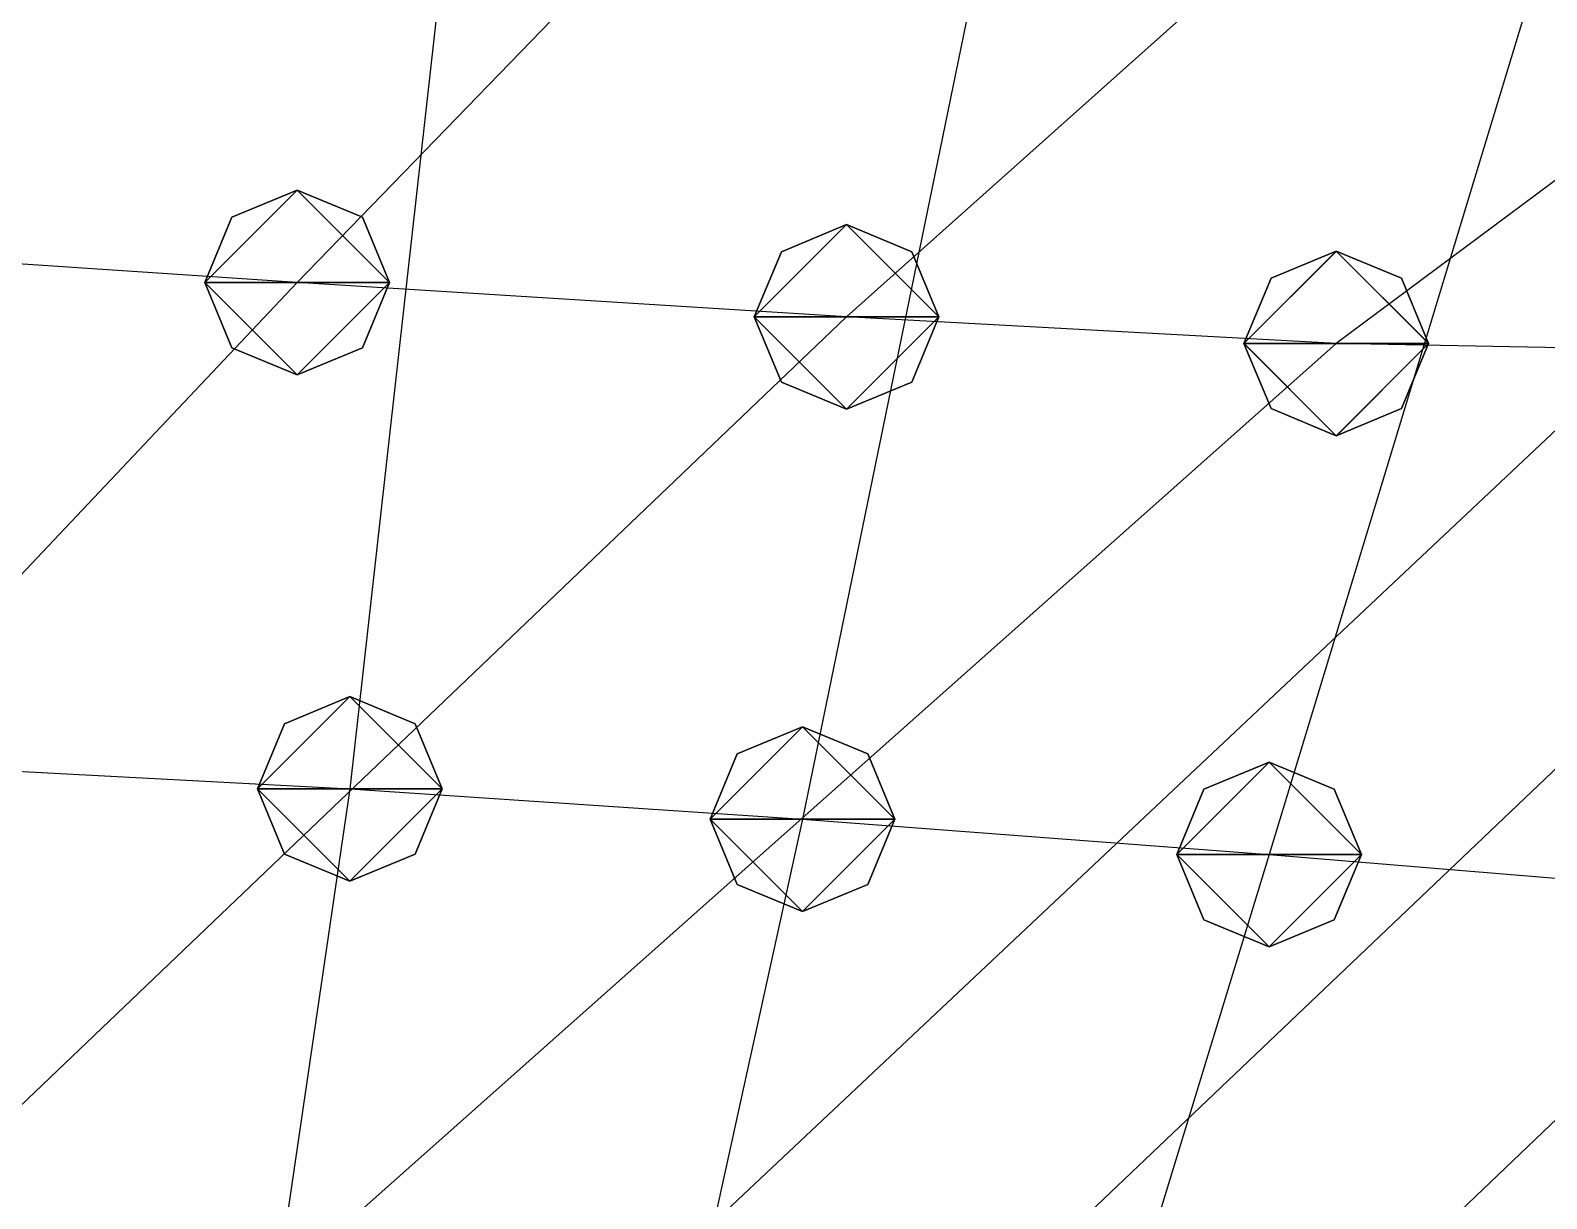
# Model space of a CAD drawing. Header units: metres. Extents: x -59 to 99, y -54 to 55.
# Drawn here: x 25.66 to 42.08, y 26.33 to 38.98 of the extents above; entities that cross this region are included whole.
import ezdxf

# ---------------------------------------------------------------- set-up
doc = ezdxf.new("R2010")
doc.units = ezdxf.units.M

msp = doc.modelspace()

# ---------------------------------------------------------------- linework, layer by layer
for p, q in [((38.83312, 46.86775, -126.936676), (28.547, 36.25183, -134.43436)), ((46.26179, 46.40122, -120.25856), (34.49828, 35.87906, -129.09798)), ((53.690464, 45.934692, -113.58045), (39.801544, 35.592957, -125.0044)), ((30.390837, 42.11494, -218.37163), (29.117361, 30.766953, -215.3948)), ((36.3378, 41.7408, -213.01529), (34.01928, 30.438913, -210.69817)), ((42.495987, 41.325985, -207.07518), (39.072777, 30.056353, -205.21844)), ((28.547, 37.25183, -134.43419), (27.839893, 36.95894, -134.43423)), ((28.547, 37.25183, -134.43419), (27.839893, 36.95894, -134.43423)), ((28.547, 37.25183, -134.43419), (27.839893, 36.95894, -134.43423)), ((28.547, 37.25183, -134.43419), (27.839893, 36.95894, -134.43423)), ((29.254108, 36.95894, -134.43423), (28.547, 37.25183, -134.43419)), ((29.254108, 36.95894, -134.43423), (28.547, 37.25183, -134.43419)), ((29.254108, 36.95894, -134.43423), (28.547, 37.25183, -134.43419)), ((29.254108, 36.95894, -134.43423), (28.547, 37.25183, -134.43419)), ((27.839893, 36.95894, -134.43423), (27.547, 36.25183, -134.43436)), ((27.839893, 36.95894, -134.43423), (27.547, 36.25183, -134.43436)), ((27.839893, 36.95894, -134.43423), (27.547, 36.25183, -134.43436)), ((27.839893, 36.95894, -134.43423), (27.547, 36.25183, -134.43436)), ((29.547, 36.25183, -134.43436), (29.254108, 36.95894, -134.43423)), ((29.547, 36.25183, -134.43436), (29.254108, 36.95894, -134.43423)), ((29.547, 36.25183, -134.43436), (29.254108, 36.95894, -134.43423)), ((29.547, 36.25183, -134.43436), (29.254108, 36.95894, -134.43423)), ((34.49828, 36.87906, -129.09781), (33.791172, 36.586166, -129.09785)), ((34.49828, 36.87906, -129.09781), (33.791172, 36.586166, -129.09785)), ((34.49828, 36.87906, -129.09781), (33.791172, 36.586166, -129.09785)), ((34.49828, 36.87906, -129.09781), (33.791172, 36.586166, -129.09785)), ((35.205387, 36.586166, -129.09785), (34.49828, 36.87906, -129.09781)), ((35.205387, 36.586166, -129.09785), (34.49828, 36.87906, -129.09781)), ((35.205387, 36.586166, -129.09785), (34.49828, 36.87906, -129.09781)), ((35.205387, 36.586166, -129.09785), (34.49828, 36.87906, -129.09781)), ((28.547, 36.25183, -134.43436), (22.383911, 36.664787, -140.34888)), ((33.791172, 36.586166, -129.09785), (33.49828, 35.87906, -129.09798)), ((33.791172, 36.586166, -129.09785), (33.49828, 35.87906, -129.09798)), ((33.791172, 36.586166, -129.09785), (33.49828, 35.87906, -129.09798)), ((33.791172, 36.586166, -129.09785), (33.49828, 35.87906, -129.09798)), ((35.49828, 35.87906, -129.09798), (35.205387, 36.586166, -129.09785)), ((35.49828, 35.87906, -129.09798), (35.205387, 36.586166, -129.09785)), ((35.49828, 35.87906, -129.09798), (35.205387, 36.586166, -129.09785)), ((35.49828, 35.87906, -129.09798), (35.205387, 36.586166, -129.09785)), ((39.801544, 36.592957, -125.004234), (39.094437, 36.300064, -125.00428)), ((39.801544, 36.592957, -125.004234), (39.094437, 36.300064, -125.00428)), ((39.801544, 36.592957, -125.004234), (39.094437, 36.300064, -125.00428)), ((39.801544, 36.592957, -125.004234), (39.094437, 36.300064, -125.00428)), ((40.50865, 36.300064, -125.00428), (39.801544, 36.592957, -125.004234)), ((40.50865, 36.300064, -125.00428), (39.801544, 36.592957, -125.004234)), ((40.50865, 36.300064, -125.00428), (39.801544, 36.592957, -125.004234)), ((40.50865, 36.300064, -125.00428), (39.801544, 36.592957, -125.004234)), ((39.094437, 36.300064, -125.00428), (38.801544, 35.592957, -125.0044)), ((39.094437, 36.300064, -125.00428), (38.801544, 35.592957, -125.0044)), ((39.094437, 36.300064, -125.00428), (38.801544, 35.592957, -125.0044)), ((39.094437, 36.300064, -125.00428), (38.801544, 35.592957, -125.0044)), ((40.801544, 35.592957, -125.0044), (40.50865, 36.300064, -125.00428)), ((40.801544, 35.592957, -125.0044), (40.50865, 36.300064, -125.00428)), ((40.801544, 35.592957, -125.0044), (40.50865, 36.300064, -125.00428)), ((40.801544, 35.592957, -125.0044), (40.50865, 36.300064, -125.00428)), ((28.547, 36.25183, -134.43436), (18.475288, 25.595345, -141.3581)), ((27.547, 36.25183, -134.43436), (27.839893, 35.544724, -134.43448)), ((27.547, 36.25183, -134.43436), (27.839893, 35.544724, -134.43448)), ((27.547, 36.25183, -134.43436), (27.839893, 35.544724, -134.43448)), ((27.547, 36.25183, -134.43436), (27.839893, 35.544724, -134.43448)), ((34.49828, 35.87906, -129.09798), (28.547, 36.25183, -134.43436)), ((29.254108, 35.544724, -134.43448), (29.547, 36.25183, -134.43436)), ((29.254108, 35.544724, -134.43448), (29.547, 36.25183, -134.43436)), ((29.254108, 35.544724, -134.43448), (29.547, 36.25183, -134.43436)), ((29.254108, 35.544724, -134.43448), (29.547, 36.25183, -134.43436)), ((34.49828, 35.87906, -129.09798), (23.385426, 25.269653, -136.699)), ((33.49828, 35.87906, -129.09798), (33.791172, 35.17195, -129.0981)), ((33.49828, 35.87906, -129.09798), (33.791172, 35.17195, -129.0981)), ((33.49828, 35.87906, -129.09798), (33.791172, 35.17195, -129.0981)), ((33.49828, 35.87906, -129.09798), (33.791172, 35.17195, -129.0981)), ((39.801544, 35.592957, -125.0044), (34.49828, 35.87906, -129.09798)), ((35.205387, 35.17195, -129.0981), (35.49828, 35.87906, -129.09798)), ((35.205387, 35.17195, -129.0981), (35.49828, 35.87906, -129.09798)), ((35.205387, 35.17195, -129.0981), (35.49828, 35.87906, -129.09798)), ((35.205387, 35.17195, -129.0981), (35.49828, 35.87906, -129.09798)), ((51.27202, 35.85338, -128.7312), (39.93824, 25.049267, -133.54689)), ((47.07715, 35.650394, -125.82874), (35.827793, 24.945442, -132.06738)), ((27.839893, 35.544724, -134.43448), (28.547, 35.25183, -134.43452)), ((27.839893, 35.544724, -134.43448), (28.547, 35.25183, -134.43452)), ((27.839893, 35.544724, -134.43448), (28.547, 35.25183, -134.43452)), ((27.839893, 35.544724, -134.43448), (28.547, 35.25183, -134.43452)), ((39.801544, 35.592957, -125.0044), (27.918041, 25.031487, -133.29512)), ((28.547, 35.25183, -134.43452), (29.254108, 35.544724, -134.43448)), ((28.547, 35.25183, -134.43452), (29.254108, 35.544724, -134.43448)), ((28.547, 35.25183, -134.43452), (29.254108, 35.544724, -134.43448)), ((28.547, 35.25183, -134.43452), (29.254108, 35.544724, -134.43448)), ((43.101913, 35.526, -124.04836), (31.840702, 24.925573, -131.78381)), ((38.801544, 35.592957, -125.0044), (39.094437, 34.88585, -125.004524)), ((38.801544, 35.592957, -125.0044), (39.094437, 34.88585, -125.004524)), ((38.801544, 35.592957, -125.0044), (39.094437, 34.88585, -125.004524)), ((38.801544, 35.592957, -125.0044), (39.094437, 34.88585, -125.004524)), ((43.101913, 35.526, -124.04836), (39.801544, 35.592957, -125.0044)), ((40.50865, 34.88585, -125.004524), (40.801544, 35.592957, -125.0044)), ((40.50865, 34.88585, -125.004524), (40.801544, 35.592957, -125.0044)), ((40.50865, 34.88585, -125.004524), (40.801544, 35.592957, -125.0044)), ((40.50865, 34.88585, -125.004524), (40.801544, 35.592957, -125.0044)), ((33.791172, 35.17195, -129.0981), (34.49828, 34.87906, -129.09814)), ((33.791172, 35.17195, -129.0981), (34.49828, 34.87906, -129.09814)), ((33.791172, 35.17195, -129.0981), (34.49828, 34.87906, -129.09814)), ((33.791172, 35.17195, -129.0981), (34.49828, 34.87906, -129.09814)), ((34.49828, 34.87906, -129.09814), (35.205387, 35.17195, -129.0981)), ((34.49828, 34.87906, -129.09814), (35.205387, 35.17195, -129.0981)), ((34.49828, 34.87906, -129.09814), (35.205387, 35.17195, -129.0981)), ((34.49828, 34.87906, -129.09814), (35.205387, 35.17195, -129.0981)), ((39.094437, 34.88585, -125.004524), (39.801544, 34.592957, -125.00457)), ((39.094437, 34.88585, -125.004524), (39.801544, 34.592957, -125.00457)), ((39.094437, 34.88585, -125.004524), (39.801544, 34.592957, -125.00457)), ((39.094437, 34.88585, -125.004524), (39.801544, 34.592957, -125.00457)), ((39.801544, 34.592957, -125.00457), (40.50865, 34.88585, -125.004524)), ((39.801544, 34.592957, -125.00457), (40.50865, 34.88585, -125.004524)), ((39.801544, 34.592957, -125.00457), (40.50865, 34.88585, -125.004524)), ((39.801544, 34.592957, -125.00457), (40.50865, 34.88585, -125.004524)), ((29.117361, 31.766953, -215.39464), (28.410254, 31.47406, -215.39468)), ((29.117361, 31.766953, -215.39464), (28.410254, 31.47406, -215.39468)), ((29.117361, 31.766953, -215.39464), (28.410254, 31.47406, -215.39468)), ((29.117361, 31.766953, -215.39464), (28.410254, 31.47406, -215.39468)), ((29.824469, 31.47406, -215.39468), (29.117361, 31.766953, -215.39464)), ((29.824469, 31.47406, -215.39468), (29.117361, 31.766953, -215.39464)), ((29.824469, 31.47406, -215.39468), (29.117361, 31.766953, -215.39464)), ((29.824469, 31.47406, -215.39468), (29.117361, 31.766953, -215.39464)), ((28.410254, 31.47406, -215.39468), (28.117361, 30.766953, -215.3948)), ((28.410254, 31.47406, -215.39468), (28.117361, 30.766953, -215.3948)), ((28.410254, 31.47406, -215.39468), (28.117361, 30.766953, -215.3948)), ((28.410254, 31.47406, -215.39468), (28.117361, 30.766953, -215.3948)), ((30.117361, 30.766953, -215.3948), (29.824469, 31.47406, -215.39468)), ((30.117361, 30.766953, -215.3948), (29.824469, 31.47406, -215.39468)), ((30.117361, 30.766953, -215.3948), (29.824469, 31.47406, -215.39468)), ((30.117361, 30.766953, -215.3948), (29.824469, 31.47406, -215.39468)), ((34.01928, 31.438913, -210.698), (33.312172, 31.14602, -210.69804)), ((34.01928, 31.438913, -210.698), (33.312172, 31.14602, -210.69804)), ((34.01928, 31.438913, -210.698), (33.312172, 31.14602, -210.69804)), ((34.01928, 31.438913, -210.698), (33.312172, 31.14602, -210.69804)), ((34.726387, 31.14602, -210.69804), (34.01928, 31.438913, -210.698)), ((34.726387, 31.14602, -210.69804), (34.01928, 31.438913, -210.698)), ((34.726387, 31.14602, -210.69804), (34.01928, 31.438913, -210.698)), ((34.726387, 31.14602, -210.69804), (34.01928, 31.438913, -210.698)), ((33.312172, 31.14602, -210.69804), (33.01928, 30.438913, -210.69817)), ((33.312172, 31.14602, -210.69804), (33.01928, 30.438913, -210.69817)), ((33.312172, 31.14602, -210.69804), (33.01928, 30.438913, -210.69817)), ((33.312172, 31.14602, -210.69804), (33.01928, 30.438913, -210.69817)), ((35.01928, 30.438913, -210.69817), (34.726387, 31.14602, -210.69804)), ((35.01928, 30.438913, -210.69817), (34.726387, 31.14602, -210.69804)), ((35.01928, 30.438913, -210.69817), (34.726387, 31.14602, -210.69804)), ((35.01928, 30.438913, -210.69817), (34.726387, 31.14602, -210.69804)), ((39.072777, 31.056353, -205.21828), (38.36567, 30.76346, -205.21832)), ((39.072777, 31.056353, -205.21828), (38.36567, 30.76346, -205.21832)), ((39.072777, 31.056353, -205.21828), (38.36567, 30.76346, -205.21832)), ((39.072777, 31.056353, -205.21828), (38.36567, 30.76346, -205.21832)), ((39.779884, 30.76346, -205.21832), (39.072777, 31.056353, -205.21828)), ((39.779884, 30.76346, -205.21832), (39.072777, 31.056353, -205.21828)), ((39.779884, 30.76346, -205.21832), (39.072777, 31.056353, -205.21828)), ((39.779884, 30.76346, -205.21832), (39.072777, 31.056353, -205.21828)), ((24.592016, 31.00716, -218.83073), (29.117361, 30.766953, -215.3948)), ((29.117361, 30.766953, -215.3948), (27.46747, 19.507492, -213.67805)), ((28.117361, 30.766953, -215.3948), (28.410254, 30.059845, -215.39493)), ((28.117361, 30.766953, -215.3948), (28.410254, 30.059845, -215.39493)), ((28.117361, 30.766953, -215.3948), (28.410254, 30.059845, -215.39493)), ((28.117361, 30.766953, -215.3948), (28.410254, 30.059845, -215.39493)), ((29.117361, 30.766953, -215.3948), (34.01928, 30.438913, -210.69817)), ((29.824469, 30.059845, -215.39493), (30.117361, 30.766953, -215.3948)), ((29.824469, 30.059845, -215.39493), (30.117361, 30.766953, -215.3948)), ((29.824469, 30.059845, -215.39493), (30.117361, 30.766953, -215.3948)), ((29.824469, 30.059845, -215.39493), (30.117361, 30.766953, -215.3948)), ((38.36567, 30.76346, -205.21832), (38.072777, 30.056353, -205.21844)), ((38.36567, 30.76346, -205.21832), (38.072777, 30.056353, -205.21844)), ((38.36567, 30.76346, -205.21832), (38.072777, 30.056353, -205.21844)), ((38.36567, 30.76346, -205.21832), (38.072777, 30.056353, -205.21844)), ((40.072777, 30.056353, -205.21844), (39.779884, 30.76346, -205.21832)), ((40.072777, 30.056353, -205.21844), (39.779884, 30.76346, -205.21832)), ((40.072777, 30.056353, -205.21844), (39.779884, 30.76346, -205.21832)), ((40.072777, 30.056353, -205.21844), (39.779884, 30.76346, -205.21832)), ((34.01928, 30.438913, -210.69817), (31.549576, 19.192104, -209.16345)), ((33.01928, 30.438913, -210.69817), (33.312172, 29.731806, -210.69829)), ((33.01928, 30.438913, -210.69817), (33.312172, 29.731806, -210.69829)), ((33.01928, 30.438913, -210.69817), (33.312172, 29.731806, -210.69829)), ((33.01928, 30.438913, -210.69817), (33.312172, 29.731806, -210.69829)), ((34.01928, 30.438913, -210.69817), (39.072777, 30.056353, -205.21844)), ((34.726387, 29.731806, -210.69829), (35.01928, 30.438913, -210.69817)), ((34.726387, 29.731806, -210.69829), (35.01928, 30.438913, -210.69817)), ((34.726387, 29.731806, -210.69829), (35.01928, 30.438913, -210.69817)), ((34.726387, 29.731806, -210.69829), (35.01928, 30.438913, -210.69817)), ((28.410254, 30.059845, -215.39493), (29.117361, 29.766953, -215.39497)), ((28.410254, 30.059845, -215.39493), (29.117361, 29.766953, -215.39497)), ((28.410254, 30.059845, -215.39493), (29.117361, 29.766953, -215.39497)), ((28.410254, 30.059845, -215.39493), (29.117361, 29.766953, -215.39497)), ((29.117361, 29.766953, -215.39497), (29.824469, 30.059845, -215.39493)), ((29.117361, 29.766953, -215.39497), (29.824469, 30.059845, -215.39493)), ((29.117361, 29.766953, -215.39497), (29.824469, 30.059845, -215.39493)), ((29.117361, 29.766953, -215.39497), (29.824469, 30.059845, -215.39493)), ((39.072777, 30.056353, -205.21844), (35.642563, 18.820251, -203.8381)), ((38.072777, 30.056353, -205.21844), (38.36567, 29.349245, -205.21857)), ((38.072777, 30.056353, -205.21844), (38.36567, 29.349245, -205.21857)), ((38.072777, 30.056353, -205.21844), (38.36567, 29.349245, -205.21857)), ((38.072777, 30.056353, -205.21844), (38.36567, 29.349245, -205.21857)), ((39.072777, 30.056353, -205.21844), (44.133934, 29.640738, -199.26167)), ((39.779884, 29.349245, -205.21857), (40.072777, 30.056353, -205.21844)), ((39.779884, 29.349245, -205.21857), (40.072777, 30.056353, -205.21844)), ((39.779884, 29.349245, -205.21857), (40.072777, 30.056353, -205.21844)), ((39.779884, 29.349245, -205.21857), (40.072777, 30.056353, -205.21844)), ((33.312172, 29.731806, -210.69829), (34.01928, 29.438913, -210.69833)), ((33.312172, 29.731806, -210.69829), (34.01928, 29.438913, -210.69833)), ((33.312172, 29.731806, -210.69829), (34.01928, 29.438913, -210.69833)), ((33.312172, 29.731806, -210.69829), (34.01928, 29.438913, -210.69833)), ((34.01928, 29.438913, -210.69833), (34.726387, 29.731806, -210.69829)), ((34.01928, 29.438913, -210.69833), (34.726387, 29.731806, -210.69829)), ((34.01928, 29.438913, -210.69833), (34.726387, 29.731806, -210.69829)), ((34.01928, 29.438913, -210.69833), (34.726387, 29.731806, -210.69829)), ((38.36567, 29.349245, -205.21857), (39.072777, 29.056353, -205.21861)), ((38.36567, 29.349245, -205.21857), (39.072777, 29.056353, -205.21861)), ((38.36567, 29.349245, -205.21857), (39.072777, 29.056353, -205.21861)), ((38.36567, 29.349245, -205.21857), (39.072777, 29.056353, -205.21861)), ((39.072777, 29.056353, -205.21861), (39.779884, 29.349245, -205.21857)), ((39.072777, 29.056353, -205.21861), (39.779884, 29.349245, -205.21857)), ((39.072777, 29.056353, -205.21861), (39.779884, 29.349245, -205.21857)), ((39.072777, 29.056353, -205.21861), (39.779884, 29.349245, -205.21857))]:
    msp.add_line(p, q)
for points in [[(27.547, 36.25183, -134.43436), (27.839893, 36.95894, -134.43423), (28.547, 37.25183, -134.43419), (28.5471, 37.25193, -134.43408)], [(27.547, 36.25183, -134.43436), (27.839893, 36.95894, -134.43423), (28.547, 37.25183, -134.43419), (28.5471, 37.25193, -134.43408)], [(27.547, 36.25183, -134.43436), (27.839893, 36.95894, -134.43423), (28.547, 37.25183, -134.43419), (28.5471, 37.25193, -134.43408)], [(27.547, 36.25183, -134.43436), (27.839893, 36.95894, -134.43423), (28.547, 37.25183, -134.43419), (28.5471, 37.25193, -134.43408)], [(27.547, 36.25183, -134.43436), (28.547, 37.25183, -134.43419), (29.547, 36.25183, -134.43436), (29.5471, 36.25193, -134.43425)], [(27.547, 36.25183, -134.43436), (28.547, 37.25183, -134.43419), (29.547, 36.25183, -134.43436), (29.5471, 36.25193, -134.43425)], [(27.547, 36.25183, -134.43436), (28.547, 37.25183, -134.43419), (29.547, 36.25183, -134.43436), (29.5471, 36.25193, -134.43425)], [(27.547, 36.25183, -134.43436), (28.547, 37.25183, -134.43419), (29.547, 36.25183, -134.43436), (29.5471, 36.25193, -134.43425)], [(28.547, 37.25183, -134.43419), (29.254108, 36.95894, -134.43423), (29.547, 36.25183, -134.43436), (29.5471, 36.25193, -134.43425)], [(28.547, 37.25183, -134.43419), (29.254108, 36.95894, -134.43423), (29.547, 36.25183, -134.43436), (29.5471, 36.25193, -134.43425)], [(28.547, 37.25183, -134.43419), (29.254108, 36.95894, -134.43423), (29.547, 36.25183, -134.43436), (29.5471, 36.25193, -134.43425)], [(28.547, 37.25183, -134.43419), (29.254108, 36.95894, -134.43423), (29.547, 36.25183, -134.43436), (29.5471, 36.25193, -134.43425)], [(33.49828, 35.87906, -129.09798), (33.791172, 36.586166, -129.09785), (34.49828, 36.87906, -129.09781), (34.49838, 36.879158, -129.0977)], [(33.49828, 35.87906, -129.09798), (33.791172, 36.586166, -129.09785), (34.49828, 36.87906, -129.09781), (34.49838, 36.879158, -129.0977)], [(33.49828, 35.87906, -129.09798), (33.791172, 36.586166, -129.09785), (34.49828, 36.87906, -129.09781), (34.49838, 36.879158, -129.0977)], [(33.49828, 35.87906, -129.09798), (33.791172, 36.586166, -129.09785), (34.49828, 36.87906, -129.09781), (34.49838, 36.879158, -129.0977)], [(33.49828, 35.87906, -129.09798), (34.49828, 36.87906, -129.09781), (35.49828, 35.87906, -129.09798), (35.49838, 35.879158, -129.09787)], [(33.49828, 35.87906, -129.09798), (34.49828, 36.87906, -129.09781), (35.49828, 35.87906, -129.09798), (35.49838, 35.879158, -129.09787)], [(33.49828, 35.87906, -129.09798), (34.49828, 36.87906, -129.09781), (35.49828, 35.87906, -129.09798), (35.49838, 35.879158, -129.09787)], [(33.49828, 35.87906, -129.09798), (34.49828, 36.87906, -129.09781), (35.49828, 35.87906, -129.09798), (35.49838, 35.879158, -129.09787)], [(34.49828, 36.87906, -129.09781), (35.205387, 36.586166, -129.09785), (35.49828, 35.87906, -129.09798), (35.49838, 35.879158, -129.09787)], [(34.49828, 36.87906, -129.09781), (35.205387, 36.586166, -129.09785), (35.49828, 35.87906, -129.09798), (35.49838, 35.879158, -129.09787)], [(34.49828, 36.87906, -129.09781), (35.205387, 36.586166, -129.09785), (35.49828, 35.87906, -129.09798), (35.49838, 35.879158, -129.09787)], [(34.49828, 36.87906, -129.09781), (35.205387, 36.586166, -129.09785), (35.49828, 35.87906, -129.09798), (35.49838, 35.879158, -129.09787)], [(38.801544, 35.592957, -125.0044), (39.094437, 36.300064, -125.00428), (39.801544, 36.592957, -125.004234), (39.801643, 36.593056, -125.004135)], [(38.801544, 35.592957, -125.0044), (39.094437, 36.300064, -125.00428), (39.801544, 36.592957, -125.004234), (39.801643, 36.593056, -125.004135)], [(38.801544, 35.592957, -125.0044), (39.094437, 36.300064, -125.00428), (39.801544, 36.592957, -125.004234), (39.801643, 36.593056, -125.004135)], [(38.801544, 35.592957, -125.0044), (39.094437, 36.300064, -125.00428), (39.801544, 36.592957, -125.004234), (39.801643, 36.593056, -125.004135)], [(38.801544, 35.592957, -125.0044), (39.801544, 36.592957, -125.004234), (40.801544, 35.592957, -125.0044), (40.801643, 35.593056, -125.0043)], [(38.801544, 35.592957, -125.0044), (39.801544, 36.592957, -125.004234), (40.801544, 35.592957, -125.0044), (40.801643, 35.593056, -125.0043)], [(38.801544, 35.592957, -125.0044), (39.801544, 36.592957, -125.004234), (40.801544, 35.592957, -125.0044), (40.801643, 35.593056, -125.0043)], [(38.801544, 35.592957, -125.0044), (39.801544, 36.592957, -125.004234), (40.801544, 35.592957, -125.0044), (40.801643, 35.593056, -125.0043)], [(39.801544, 36.592957, -125.004234), (40.50865, 36.300064, -125.00428), (40.801544, 35.592957, -125.0044), (40.801643, 35.593056, -125.0043)], [(39.801544, 36.592957, -125.004234), (40.50865, 36.300064, -125.00428), (40.801544, 35.592957, -125.0044), (40.801643, 35.593056, -125.0043)], [(39.801544, 36.592957, -125.004234), (40.50865, 36.300064, -125.00428), (40.801544, 35.592957, -125.0044), (40.801643, 35.593056, -125.0043)], [(39.801544, 36.592957, -125.004234), (40.50865, 36.300064, -125.00428), (40.801544, 35.592957, -125.0044), (40.801643, 35.593056, -125.0043)], [(28.547, 35.25183, -134.43452), (27.839893, 35.544724, -134.43448), (27.547, 36.25183, -134.43436), (27.5471, 36.25193, -134.43425)], [(29.547, 36.25183, -134.43436), (28.547, 35.25183, -134.43452), (27.547, 36.25183, -134.43436), (27.5471, 36.25193, -134.43425)], [(28.547, 35.25183, -134.43452), (27.839893, 35.544724, -134.43448), (27.547, 36.25183, -134.43436), (27.5471, 36.25193, -134.43425)], [(29.547, 36.25183, -134.43436), (28.547, 35.25183, -134.43452), (27.547, 36.25183, -134.43436), (27.5471, 36.25193, -134.43425)], [(28.547, 35.25183, -134.43452), (27.839893, 35.544724, -134.43448), (27.547, 36.25183, -134.43436), (27.5471, 36.25193, -134.43425)], [(29.547, 36.25183, -134.43436), (28.547, 35.25183, -134.43452), (27.547, 36.25183, -134.43436), (27.5471, 36.25193, -134.43425)], [(28.547, 35.25183, -134.43452), (27.839893, 35.544724, -134.43448), (27.547, 36.25183, -134.43436), (27.5471, 36.25193, -134.43425)], [(29.547, 36.25183, -134.43436), (28.547, 35.25183, -134.43452), (27.547, 36.25183, -134.43436), (27.5471, 36.25193, -134.43425)], [(29.547, 36.25183, -134.43436), (29.254108, 35.544724, -134.43448), (28.547, 35.25183, -134.43452), (28.5471, 35.25193, -134.43442)], [(29.547, 36.25183, -134.43436), (29.254108, 35.544724, -134.43448), (28.547, 35.25183, -134.43452), (28.5471, 35.25193, -134.43442)], [(29.547, 36.25183, -134.43436), (29.254108, 35.544724, -134.43448), (28.547, 35.25183, -134.43452), (28.5471, 35.25193, -134.43442)], [(29.547, 36.25183, -134.43436), (29.254108, 35.544724, -134.43448), (28.547, 35.25183, -134.43452), (28.5471, 35.25193, -134.43442)], [(34.49828, 34.87906, -129.09814), (33.791172, 35.17195, -129.0981), (33.49828, 35.87906, -129.09798), (33.49838, 35.879158, -129.09787)], [(35.49828, 35.87906, -129.09798), (34.49828, 34.87906, -129.09814), (33.49828, 35.87906, -129.09798), (33.49838, 35.879158, -129.09787)], [(34.49828, 34.87906, -129.09814), (33.791172, 35.17195, -129.0981), (33.49828, 35.87906, -129.09798), (33.49838, 35.879158, -129.09787)], [(35.49828, 35.87906, -129.09798), (34.49828, 34.87906, -129.09814), (33.49828, 35.87906, -129.09798), (33.49838, 35.879158, -129.09787)], [(34.49828, 34.87906, -129.09814), (33.791172, 35.17195, -129.0981), (33.49828, 35.87906, -129.09798), (33.49838, 35.879158, -129.09787)], [(35.49828, 35.87906, -129.09798), (34.49828, 34.87906, -129.09814), (33.49828, 35.87906, -129.09798), (33.49838, 35.879158, -129.09787)], [(34.49828, 34.87906, -129.09814), (33.791172, 35.17195, -129.0981), (33.49828, 35.87906, -129.09798), (33.49838, 35.879158, -129.09787)], [(35.49828, 35.87906, -129.09798), (34.49828, 34.87906, -129.09814), (33.49828, 35.87906, -129.09798), (33.49838, 35.879158, -129.09787)], [(35.49828, 35.87906, -129.09798), (35.205387, 35.17195, -129.0981), (34.49828, 34.87906, -129.09814), (34.49838, 34.879158, -129.09804)], [(35.49828, 35.87906, -129.09798), (35.205387, 35.17195, -129.0981), (34.49828, 34.87906, -129.09814), (34.49838, 34.879158, -129.09804)], [(35.49828, 35.87906, -129.09798), (35.205387, 35.17195, -129.0981), (34.49828, 34.87906, -129.09814), (34.49838, 34.879158, -129.09804)], [(35.49828, 35.87906, -129.09798), (35.205387, 35.17195, -129.0981), (34.49828, 34.87906, -129.09814), (34.49838, 34.879158, -129.09804)], [(39.801544, 34.592957, -125.00457), (39.094437, 34.88585, -125.004524), (38.801544, 35.592957, -125.0044), (38.801643, 35.593056, -125.0043)], [(40.801544, 35.592957, -125.0044), (39.801544, 34.592957, -125.00457), (38.801544, 35.592957, -125.0044), (38.801643, 35.593056, -125.0043)], [(39.801544, 34.592957, -125.00457), (39.094437, 34.88585, -125.004524), (38.801544, 35.592957, -125.0044), (38.801643, 35.593056, -125.0043)], [(40.801544, 35.592957, -125.0044), (39.801544, 34.592957, -125.00457), (38.801544, 35.592957, -125.0044), (38.801643, 35.593056, -125.0043)], [(39.801544, 34.592957, -125.00457), (39.094437, 34.88585, -125.004524), (38.801544, 35.592957, -125.0044), (38.801643, 35.593056, -125.0043)], [(40.801544, 35.592957, -125.0044), (39.801544, 34.592957, -125.00457), (38.801544, 35.592957, -125.0044), (38.801643, 35.593056, -125.0043)], [(39.801544, 34.592957, -125.00457), (39.094437, 34.88585, -125.004524), (38.801544, 35.592957, -125.0044), (38.801643, 35.593056, -125.0043)], [(40.801544, 35.592957, -125.0044), (39.801544, 34.592957, -125.00457), (38.801544, 35.592957, -125.0044), (38.801643, 35.593056, -125.0043)], [(40.801544, 35.592957, -125.0044), (40.50865, 34.88585, -125.004524), (39.801544, 34.592957, -125.00457), (39.801643, 34.593056, -125.00447)], [(40.801544, 35.592957, -125.0044), (40.50865, 34.88585, -125.004524), (39.801544, 34.592957, -125.00457), (39.801643, 34.593056, -125.00447)], [(40.801544, 35.592957, -125.0044), (40.50865, 34.88585, -125.004524), (39.801544, 34.592957, -125.00457), (39.801643, 34.593056, -125.00447)], [(40.801544, 35.592957, -125.0044), (40.50865, 34.88585, -125.004524), (39.801544, 34.592957, -125.00457), (39.801643, 34.593056, -125.00447)], [(28.117361, 30.766953, -215.3948), (28.410254, 31.47406, -215.39468), (29.117361, 31.766953, -215.39464), (29.11746, 31.767052, -215.39453)], [(28.117361, 30.766953, -215.3948), (28.410254, 31.47406, -215.39468), (29.117361, 31.766953, -215.39464), (29.11746, 31.767052, -215.39453)], [(28.117361, 30.766953, -215.3948), (28.410254, 31.47406, -215.39468), (29.117361, 31.766953, -215.39464), (29.11746, 31.767052, -215.39453)], [(28.117361, 30.766953, -215.3948), (28.410254, 31.47406, -215.39468), (29.117361, 31.766953, -215.39464), (29.11746, 31.767052, -215.39453)], [(28.117361, 30.766953, -215.3948), (29.117361, 31.766953, -215.39464), (30.117361, 30.766953, -215.3948), (30.11746, 30.767052, -215.3947)], [(28.117361, 30.766953, -215.3948), (29.117361, 31.766953, -215.39464), (30.117361, 30.766953, -215.3948), (30.11746, 30.767052, -215.3947)], [(28.117361, 30.766953, -215.3948), (29.117361, 31.766953, -215.39464), (30.117361, 30.766953, -215.3948), (30.11746, 30.767052, -215.3947)], [(28.117361, 30.766953, -215.3948), (29.117361, 31.766953, -215.39464), (30.117361, 30.766953, -215.3948), (30.11746, 30.767052, -215.3947)], [(29.117361, 31.766953, -215.39464), (29.824469, 31.47406, -215.39468), (30.117361, 30.766953, -215.3948), (30.11746, 30.767052, -215.3947)], [(29.117361, 31.766953, -215.39464), (29.824469, 31.47406, -215.39468), (30.117361, 30.766953, -215.3948), (30.11746, 30.767052, -215.3947)], [(29.117361, 31.766953, -215.39464), (29.824469, 31.47406, -215.39468), (30.117361, 30.766953, -215.3948), (30.11746, 30.767052, -215.3947)], [(29.117361, 31.766953, -215.39464), (29.824469, 31.47406, -215.39468), (30.117361, 30.766953, -215.3948), (30.11746, 30.767052, -215.3947)], [(33.01928, 30.438913, -210.69817), (33.312172, 31.14602, -210.69804), (34.01928, 31.438913, -210.698), (34.01938, 31.439013, -210.69789)], [(33.01928, 30.438913, -210.69817), (33.312172, 31.14602, -210.69804), (34.01928, 31.438913, -210.698), (34.01938, 31.439013, -210.69789)], [(33.01928, 30.438913, -210.69817), (33.312172, 31.14602, -210.69804), (34.01928, 31.438913, -210.698), (34.01938, 31.439013, -210.69789)], [(33.01928, 30.438913, -210.69817), (33.312172, 31.14602, -210.69804), (34.01928, 31.438913, -210.698), (34.01938, 31.439013, -210.69789)], [(33.01928, 30.438913, -210.69817), (34.01928, 31.438913, -210.698), (35.01928, 30.438913, -210.69817), (35.01938, 30.439013, -210.69806)], [(33.01928, 30.438913, -210.69817), (34.01928, 31.438913, -210.698), (35.01928, 30.438913, -210.69817), (35.01938, 30.439013, -210.69806)], [(33.01928, 30.438913, -210.69817), (34.01928, 31.438913, -210.698), (35.01928, 30.438913, -210.69817), (35.01938, 30.439013, -210.69806)], [(33.01928, 30.438913, -210.69817), (34.01928, 31.438913, -210.698), (35.01928, 30.438913, -210.69817), (35.01938, 30.439013, -210.69806)], [(34.01928, 31.438913, -210.698), (34.726387, 31.14602, -210.69804), (35.01928, 30.438913, -210.69817), (35.01938, 30.439013, -210.69806)], [(34.01928, 31.438913, -210.698), (34.726387, 31.14602, -210.69804), (35.01928, 30.438913, -210.69817), (35.01938, 30.439013, -210.69806)], [(34.01928, 31.438913, -210.698), (34.726387, 31.14602, -210.69804), (35.01928, 30.438913, -210.69817), (35.01938, 30.439013, -210.69806)], [(34.01928, 31.438913, -210.698), (34.726387, 31.14602, -210.69804), (35.01928, 30.438913, -210.69817), (35.01938, 30.439013, -210.69806)], [(38.072777, 30.056353, -205.21844), (38.36567, 30.76346, -205.21832), (39.072777, 31.056353, -205.21828), (39.072876, 31.056452, -205.21817)], [(38.072777, 30.056353, -205.21844), (38.36567, 30.76346, -205.21832), (39.072777, 31.056353, -205.21828), (39.072876, 31.056452, -205.21817)], [(38.072777, 30.056353, -205.21844), (38.36567, 30.76346, -205.21832), (39.072777, 31.056353, -205.21828), (39.072876, 31.056452, -205.21817)], [(38.072777, 30.056353, -205.21844), (38.36567, 30.76346, -205.21832), (39.072777, 31.056353, -205.21828), (39.072876, 31.056452, -205.21817)], [(38.072777, 30.056353, -205.21844), (39.072777, 31.056353, -205.21828), (40.072777, 30.056353, -205.21844), (40.072876, 30.056452, -205.21834)], [(38.072777, 30.056353, -205.21844), (39.072777, 31.056353, -205.21828), (40.072777, 30.056353, -205.21844), (40.072876, 30.056452, -205.21834)], [(38.072777, 30.056353, -205.21844), (39.072777, 31.056353, -205.21828), (40.072777, 30.056353, -205.21844), (40.072876, 30.056452, -205.21834)], [(38.072777, 30.056353, -205.21844), (39.072777, 31.056353, -205.21828), (40.072777, 30.056353, -205.21844), (40.072876, 30.056452, -205.21834)], [(39.072777, 31.056353, -205.21828), (39.779884, 30.76346, -205.21832), (40.072777, 30.056353, -205.21844), (40.072876, 30.056452, -205.21834)], [(39.072777, 31.056353, -205.21828), (39.779884, 30.76346, -205.21832), (40.072777, 30.056353, -205.21844), (40.072876, 30.056452, -205.21834)], [(39.072777, 31.056353, -205.21828), (39.779884, 30.76346, -205.21832), (40.072777, 30.056353, -205.21844), (40.072876, 30.056452, -205.21834)], [(39.072777, 31.056353, -205.21828), (39.779884, 30.76346, -205.21832), (40.072777, 30.056353, -205.21844), (40.072876, 30.056452, -205.21834)], [(29.117361, 29.766953, -215.39497), (28.410254, 30.059845, -215.39493), (28.117361, 30.766953, -215.3948), (28.11746, 30.767052, -215.3947)], [(30.117361, 30.766953, -215.3948), (29.117361, 29.766953, -215.39497), (28.117361, 30.766953, -215.3948), (28.11746, 30.767052, -215.3947)], [(29.117361, 29.766953, -215.39497), (28.410254, 30.059845, -215.39493), (28.117361, 30.766953, -215.3948), (28.11746, 30.767052, -215.3947)], [(30.117361, 30.766953, -215.3948), (29.117361, 29.766953, -215.39497), (28.117361, 30.766953, -215.3948), (28.11746, 30.767052, -215.3947)], [(29.117361, 29.766953, -215.39497), (28.410254, 30.059845, -215.39493), (28.117361, 30.766953, -215.3948), (28.11746, 30.767052, -215.3947)], [(30.117361, 30.766953, -215.3948), (29.117361, 29.766953, -215.39497), (28.117361, 30.766953, -215.3948), (28.11746, 30.767052, -215.3947)], [(29.117361, 29.766953, -215.39497), (28.410254, 30.059845, -215.39493), (28.117361, 30.766953, -215.3948), (28.11746, 30.767052, -215.3947)], [(30.117361, 30.766953, -215.3948), (29.117361, 29.766953, -215.39497), (28.117361, 30.766953, -215.3948), (28.11746, 30.767052, -215.3947)], [(30.117361, 30.766953, -215.3948), (29.824469, 30.059845, -215.39493), (29.117361, 29.766953, -215.39497), (29.11746, 29.767052, -215.39487)], [(30.117361, 30.766953, -215.3948), (29.824469, 30.059845, -215.39493), (29.117361, 29.766953, -215.39497), (29.11746, 29.767052, -215.39487)], [(30.117361, 30.766953, -215.3948), (29.824469, 30.059845, -215.39493), (29.117361, 29.766953, -215.39497), (29.11746, 29.767052, -215.39487)], [(30.117361, 30.766953, -215.3948), (29.824469, 30.059845, -215.39493), (29.117361, 29.766953, -215.39497), (29.11746, 29.767052, -215.39487)], [(34.01928, 29.438913, -210.69833), (33.312172, 29.731806, -210.69829), (33.01928, 30.438913, -210.69817), (33.01938, 30.439013, -210.69806)], [(35.01928, 30.438913, -210.69817), (34.01928, 29.438913, -210.69833), (33.01928, 30.438913, -210.69817), (33.01938, 30.439013, -210.69806)], [(34.01928, 29.438913, -210.69833), (33.312172, 29.731806, -210.69829), (33.01928, 30.438913, -210.69817), (33.01938, 30.439013, -210.69806)], [(35.01928, 30.438913, -210.69817), (34.01928, 29.438913, -210.69833), (33.01928, 30.438913, -210.69817), (33.01938, 30.439013, -210.69806)], [(34.01928, 29.438913, -210.69833), (33.312172, 29.731806, -210.69829), (33.01928, 30.438913, -210.69817), (33.01938, 30.439013, -210.69806)], [(35.01928, 30.438913, -210.69817), (34.01928, 29.438913, -210.69833), (33.01928, 30.438913, -210.69817), (33.01938, 30.439013, -210.69806)], [(34.01928, 29.438913, -210.69833), (33.312172, 29.731806, -210.69829), (33.01928, 30.438913, -210.69817), (33.01938, 30.439013, -210.69806)], [(35.01928, 30.438913, -210.69817), (34.01928, 29.438913, -210.69833), (33.01928, 30.438913, -210.69817), (33.01938, 30.439013, -210.69806)], [(35.01928, 30.438913, -210.69817), (34.726387, 29.731806, -210.69829), (34.01928, 29.438913, -210.69833), (34.01938, 29.439013, -210.69823)], [(35.01928, 30.438913, -210.69817), (34.726387, 29.731806, -210.69829), (34.01928, 29.438913, -210.69833), (34.01938, 29.439013, -210.69823)], [(35.01928, 30.438913, -210.69817), (34.726387, 29.731806, -210.69829), (34.01928, 29.438913, -210.69833), (34.01938, 29.439013, -210.69823)], [(35.01928, 30.438913, -210.69817), (34.726387, 29.731806, -210.69829), (34.01928, 29.438913, -210.69833), (34.01938, 29.439013, -210.69823)], [(39.072777, 29.056353, -205.21861), (38.36567, 29.349245, -205.21857), (38.072777, 30.056353, -205.21844), (38.072876, 30.056452, -205.21834)], [(40.072777, 30.056353, -205.21844), (39.072777, 29.056353, -205.21861), (38.072777, 30.056353, -205.21844), (38.072876, 30.056452, -205.21834)], [(39.072777, 29.056353, -205.21861), (38.36567, 29.349245, -205.21857), (38.072777, 30.056353, -205.21844), (38.072876, 30.056452, -205.21834)], [(40.072777, 30.056353, -205.21844), (39.072777, 29.056353, -205.21861), (38.072777, 30.056353, -205.21844), (38.072876, 30.056452, -205.21834)], [(39.072777, 29.056353, -205.21861), (38.36567, 29.349245, -205.21857), (38.072777, 30.056353, -205.21844), (38.072876, 30.056452, -205.21834)], [(40.072777, 30.056353, -205.21844), (39.072777, 29.056353, -205.21861), (38.072777, 30.056353, -205.21844), (38.072876, 30.056452, -205.21834)], [(39.072777, 29.056353, -205.21861), (38.36567, 29.349245, -205.21857), (38.072777, 30.056353, -205.21844), (38.072876, 30.056452, -205.21834)], [(40.072777, 30.056353, -205.21844), (39.072777, 29.056353, -205.21861), (38.072777, 30.056353, -205.21844), (38.072876, 30.056452, -205.21834)], [(40.072777, 30.056353, -205.21844), (39.779884, 29.349245, -205.21857), (39.072777, 29.056353, -205.21861), (39.072876, 29.056452, -205.2185)], [(40.072777, 30.056353, -205.21844), (39.779884, 29.349245, -205.21857), (39.072777, 29.056353, -205.21861), (39.072876, 29.056452, -205.2185)], [(40.072777, 30.056353, -205.21844), (39.779884, 29.349245, -205.21857), (39.072777, 29.056353, -205.21861), (39.072876, 29.056452, -205.2185)], [(40.072777, 30.056353, -205.21844), (39.779884, 29.349245, -205.21857), (39.072777, 29.056353, -205.21861), (39.072876, 29.056452, -205.2185)]]:
    msp.add_3dface(points)

doc.saveas('drawing.dxf')
